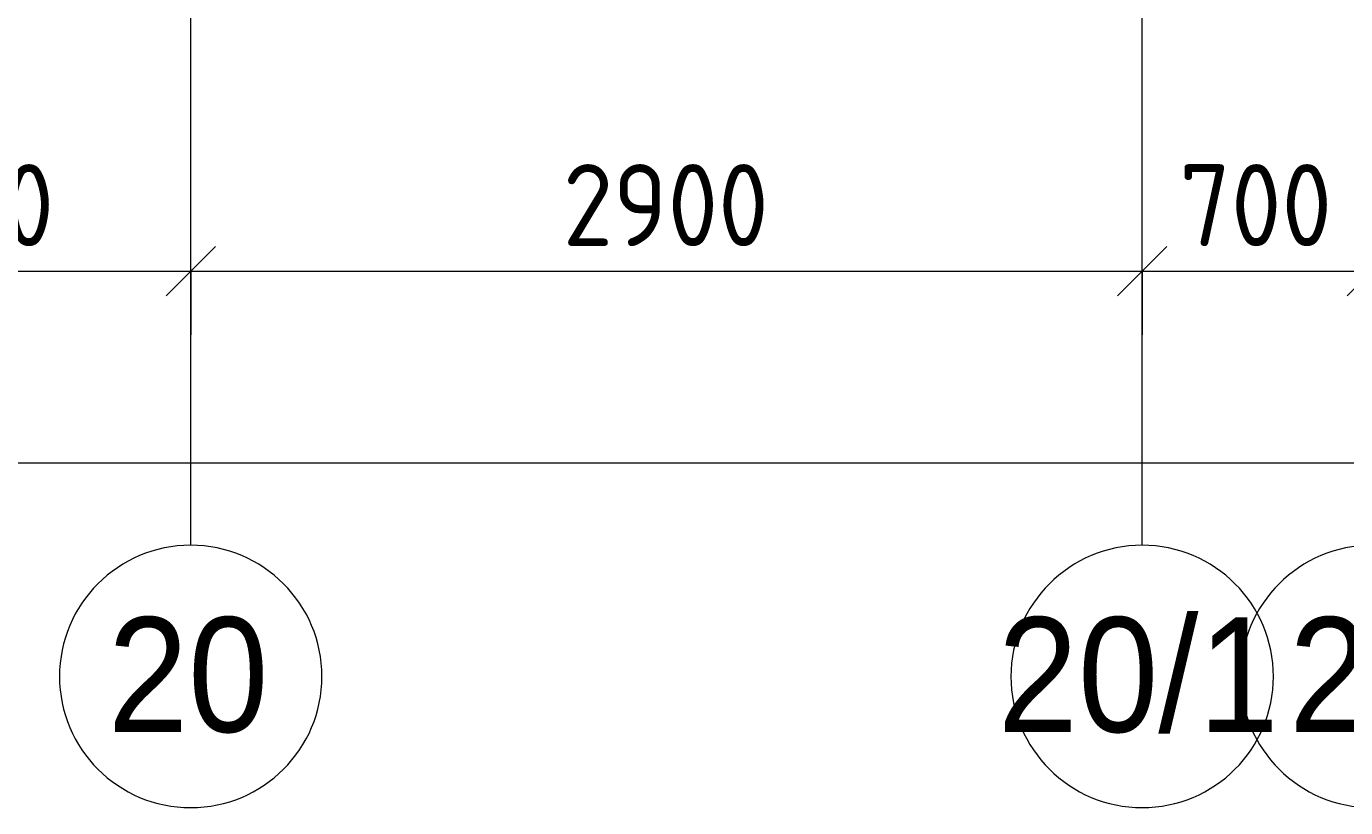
# Model space of a CAD drawing. Header units: millimetres. Extents: x 35092 to 251863, y -8553 to 29549.
# Drawn here: x 71459 to 75480, y -2706 to -324 of the extents above; entities that cross this region are included whole.
import ezdxf

# ---------------------------------------------------------------- set-up
doc = ezdxf.new("R2010")
doc.units = ezdxf.units.MM
for name, color, linetype, lineweight in [('A-ANNO-DIMS', 7, 'Continuous', 9), ('A-ANNO-DIMS-100', 7, 'Continuous', 9), ('Оси', 7, 'Continuous', 9), ('Оси-1', 7, 'Continuous', 20)]:
    doc.layers.add(name, color=color, linetype=linetype, lineweight=lineweight)
doc.styles.add('Arial', font='arial.ttf', dxfattribs={"width": 0.9, "height": 350})
doc.styles.add('ISOCPEUR', font='isocpeur.ttf', dxfattribs={"width": 0.9, "height": 250})
doc.dimstyles.new('ISO-2_5_0_9К_БОЛЬШОЙ', dxfattribs={"dimscale": 304.8, "dimtxt": 248.995294, "dimasz": 0.492126, "dimexe": 0.393701, "dimexo": 0.984252, "dimgap": 0, "dimtad": 1, "dimdec": 0, "dimrnd": 10, "dimzin": 0, "dimdsep": 46, "dimtxsty": 'ISOCPEUR', "dimblk1": 'OBLIQUE', "dimblk2": 'OBLIQUE', "dimsah": 1, "dimcen": 0.09, "dimdle": 0.393701, "dimazin": 0, "dimtfac": 1, "dimtdec": 4, "dimtix": 1, "dimtmove": 0, "dimatfit": 3, "dimfxl": 1, "dimtvp": 1, "dimtolj": 1, "dimtzin": 0, "dimarcsym": 2})

# ---------------------------------------------------------------- blocks, each defined once
blk = doc.blocks.new('Ось сетки - D8-29747960-План расстановки мебели и оборудования 2 этажа в осях 12-23')
at = {"layer": 'Оси-1'}
for start, end in [(360, 180), (180, 360)]:
    blk.add_arc((0, 0), 4, start, end, dxfattribs=at)
blk = doc.blocks.new('DIMBLOCK27-План расстановки мебели и оборудования 2 этажа в осях 12-23')
at = {"layer": 'A-ANNO-DIMS-100'}
for p, q in [((70560, -1264.4), (70560, -950.4)), ((71960, -1264.4), (71960, -950.4)), ((70560, -1070.4), (71960, -1070.4)), ((70560, -1070.4), (70560, -1264.4)), ((71960, -1070.4), (71960, -1264.4))]:
    blk.add_line(p, q, dxfattribs=at)
at = {"layer": 'A-ANNO-DIMS-100', "lineweight": 20}
for p, q in [((70560, -1070.4), (70635, -995.4)), ((71960, -1070.4), (72035, -995.4)), ((70560, -1070.4), (70485, -1145.4)), ((71960, -1070.4), (71885, -1145.4))]:
    blk.add_line(p, q, dxfattribs=at)
at = {"layer": 'A-ANNO-DIMS-100', "color": 0, "insert": (70953.5, -743.8), "char_height": 250, "width": 735.494, "attachment_point": 1, "line_spacing_factor": 1.149209, "style": 'ISOCPEUR'}
blk.add_mtext('1400', dxfattribs=at)
blk = doc.blocks.new('_Oblique')
at = {"color": 0, "linetype": 'ByBlock', "lineweight": -2}
blk.add_line((-0.5, -0.5), (0.5, 0.5), dxfattribs=at)
blk = doc.blocks.new('DIMBLOCK28-План расстановки мебели и оборудования 2 этажа в осях 12-23')
at = {"layer": 'A-ANNO-DIMS-100'}
for p, q in [((71960, -1264.4), (71960, -950.4)), ((74860, -1264.4), (74860, -950.4)), ((71960, -1070.4), (74860, -1070.4)), ((71960, -1070.4), (71960, -1264.4)), ((74860, -1070.4), (74860, -1264.4))]:
    blk.add_line(p, q, dxfattribs=at)
at = {"layer": 'A-ANNO-DIMS-100', "lineweight": 20}
for p, q in [((71960, -1070.4), (72035, -995.4)), ((74860, -1070.4), (74935, -995.4)), ((71960, -1070.4), (71885, -1145.4)), ((74860, -1070.4), (74785, -1145.4))]:
    blk.add_line(p, q, dxfattribs=at)
at = {"layer": 'A-ANNO-DIMS-100', "color": 0, "insert": (73094, -743.8), "char_height": 250, "width": 758.478, "attachment_point": 1, "line_spacing_factor": 1.149209, "style": 'ISOCPEUR'}
blk.add_mtext('2900', dxfattribs=at)
blk = doc.blocks.new('DIMBLOCK29-План расстановки мебели и оборудования 2 этажа в осях 12-23')
at = {"layer": 'A-ANNO-DIMS-100'}
for p, q in [((74860, -1264.4), (74860, -950.4)), ((75560, -1264.4), (75560, -950.4)), ((74860, -1070.4), (75560, -1070.4)), ((74860, -1070.4), (74860, -1264.4)), ((75560, -1070.4), (75560, -1264.4))]:
    blk.add_line(p, q, dxfattribs=at)
at = {"layer": 'A-ANNO-DIMS-100', "lineweight": 20}
for p, q in [((74860, -1070.4), (74935, -995.4)), ((75560, -1070.4), (75635, -995.4)), ((74860, -1070.4), (74785, -1145.4)), ((75560, -1070.4), (75485, -1145.4))]:
    blk.add_line(p, q, dxfattribs=at)
at = {"layer": 'A-ANNO-DIMS-100', "color": 0, "insert": (74973, -743.8), "char_height": 250, "width": 568.858, "attachment_point": 1, "line_spacing_factor": 1.149209, "style": 'ISOCPEUR'}
blk.add_mtext('700', dxfattribs=at)
blk = doc.blocks.new('DIMBLOCK32-План расстановки мебели и оборудования 2 этажа в осях 12-23')
at = {"layer": 'A-ANNO-DIMS-100'}
for p, q in [((38310, -1849), (38310, -1535.1)), ((84560, -1849), (84560, -1535.1)), ((38190, -1655.1), (84680, -1655.1)), ((38310, -1655.1), (38310, -1849)), ((84560, -1655.1), (84560, -1849))]:
    blk.add_line(p, q, dxfattribs=at)
at = {"layer": 'A-ANNO-DIMS-100', "lineweight": 20}
for p, q in [((38310, -1655.1), (38385, -1580.1)), ((84560, -1655.1), (84635, -1580.1)), ((38310, -1655.1), (38235, -1730.1)), ((84560, -1655.1), (84485, -1730.1))]:
    blk.add_line(p, q, dxfattribs=at)
at = {"layer": 'A-ANNO-DIMS-100', "color": 0, "insert": (61028, -1328.5), "char_height": 250, "width": 976.828, "attachment_point": 1, "line_spacing_factor": 1.149209, "style": 'ISOCPEUR'}
blk.add_mtext('46250', dxfattribs=at)

msp = doc.modelspace()

# ---------------------------------------------------------------- linework, layer by layer
at = {"layer": 'Оси'}
for p, q in [((71960, -1906.3), (71960, 593.7)), ((74860, -1906.3), (74860, 593.7))]:
    msp.add_line(p, q, dxfattribs=at)

# ---------------------------------------------------------------- block references
at = {"layer": 'Оси-1', "xscale": 99.99999999999993, "yscale": 99.99999999999993, "zscale": 99.99999999999993}
for p in [(71960, -2306.3), (74860, -2306.3), (75560, -2306.3)]:
    msp.add_blockref('Ось сетки - D8-29747960-План расстановки мебели и оборудования 2 этажа в осях 12-23', p, dxfattribs=at)

# ---------------------------------------------------------------- texts
at = {"layer": 'Оси', "char_height": 350, "attachment_point": 1, "style": 'Arial'}
for s, insert, width in [('20', (71707.4, -2125.6), 606.076), ('20/1', (74419.7, -2125.6), 1060.633), ('21', (75307.4, -2125.6), 606.076)]:
    msp.add_mtext(s, dxfattribs=dict(at, insert=insert, width=width))

# ---------------------------------------------------------------- dimensions: what is measured, and where the dimension line sits
at = {"layer": 'A-ANNO-DIMS'}
for base, p1, p2, override, picture, middle in [((71960, -1070.4), (70560, -964.4), (71960, -964.4), {"dimpost": '<>', "dimfxl": 1400}, 'DIMBLOCK27-План расстановки мебели и оборудования 2 этажа в осях 12-23', (71260, -945.4)), ((74860, -1070.4), (71960, -964.4), (74860, -964.4), {"dimpost": '<>', "dimfxl": 2900}, 'DIMBLOCK28-План расстановки мебели и оборудования 2 этажа в осях 12-23', (73410, -945.4)), ((75560, -1070.4), (74860, -964.4), (75560, -964.4), {"dimpost": '<>', "dimfxl": 700}, 'DIMBLOCK29-План расстановки мебели и оборудования 2 этажа в осях 12-23', (75210, -945.4)), ((84560, -1655.1), (38310, -1549), (84560, -1549), {"dimpost": '<>', "dimfxl": 46250}, 'DIMBLOCK32-План расстановки мебели и оборудования 2 этажа в осях 12-23', (61435, -1530.1))]:
    dim = msp.add_linear_dim(base=base, p1=p1, p2=p2, dimstyle='ISO-2_5_0_9К_БОЛЬШОЙ', override=override, dxfattribs=at)
    dim.commit()
    dim.dimension.update_dxf_attribs({"geometry": picture, "text_midpoint": middle})

doc.saveas('drawing.dxf')
